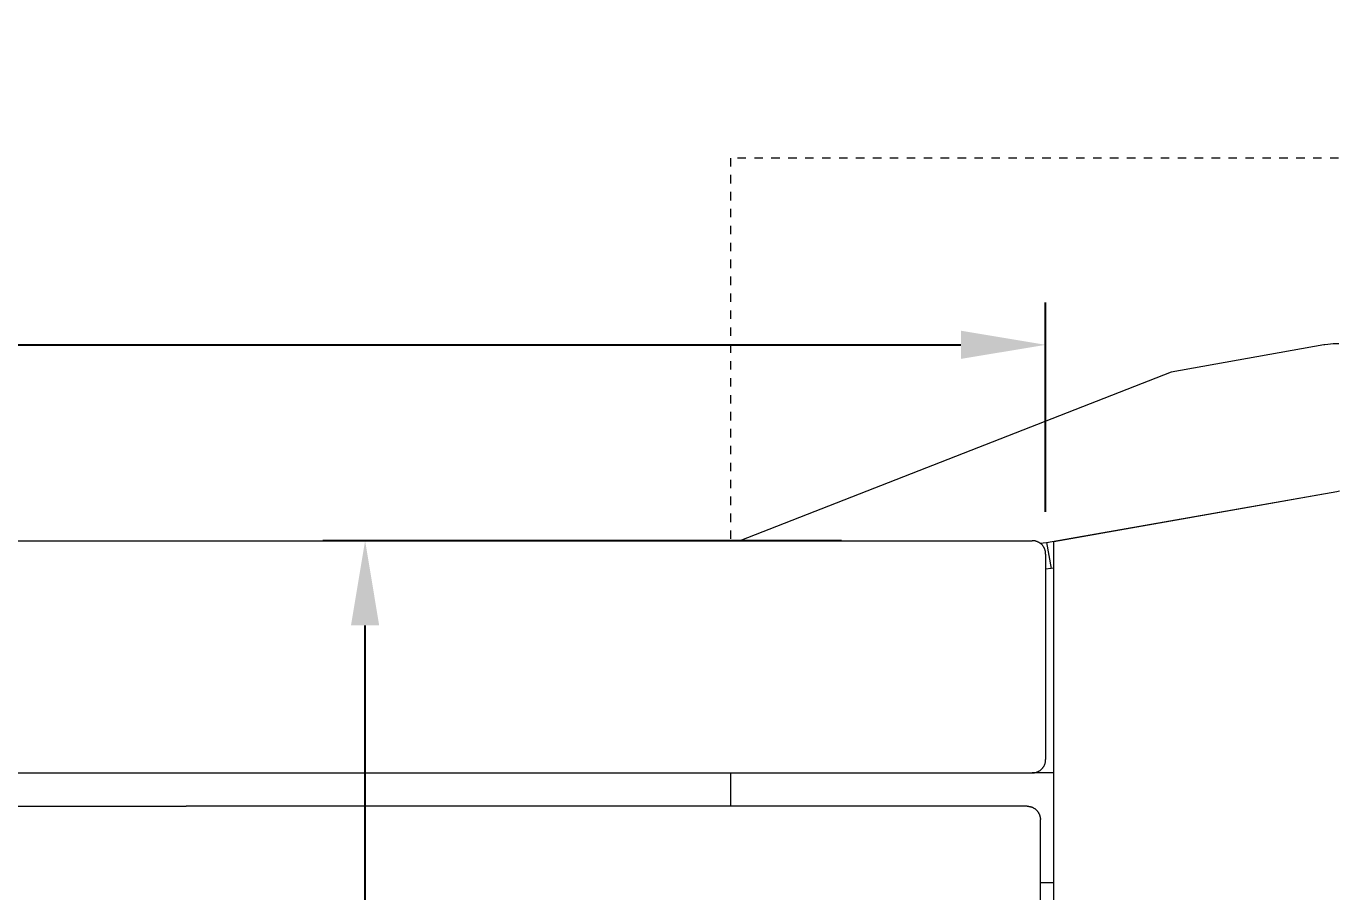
# Model space of a CAD drawing. Header units: inches. Extents: x -9 to 197, y 0 to 134.
# Drawn here: x 97.41 to 112.9, y 72.65 to 82.87 of the extents above; entities that cross this region are included whole.
import ezdxf

# ---------------------------------------------------------------- set-up
doc = ezdxf.new("R2010")
doc.units = ezdxf.units.IN
doc.linetypes.add('HIDDEN', pattern=[1.905, 1.27, -0.635])
for name, color, linetype, lineweight in [('ZANO_R', 7, 'Continuous', 0), ('ZANO_R_przerywana', 250, 'HIDDEN', 0), ('ZANO_W', 1, 'Continuous', 0)]:
    doc.layers.add(name, color=color, linetype=linetype, lineweight=lineweight)
doc.styles.get("Standard").update_dxf_attribs({"font": 'arial.ttf'})
doc.dimstyles.new('amerykanie', dxfattribs={"dimtxt": 50, "dimasz": 50, "dimexe": 0.5, "dimexo": 0.5, "dimgap": 1, "dimtad": 1, "dimdec": 0, "dimzin": 0, "dimlunit": 5, "dimtxsty": 'Standard', "dimcen": 0.09, "dimclrd": 1, "dimclre": 1, "dimclrt": 1, "dimazin": 0, "dimtfac": 1, "dimtdec": 0, "dimtmove": 0, "dimatfit": 3, "dimfxl": 1, "dimtzin": 0, "dimarcsym": 1})

# ---------------------------------------------------------------- blocks, each defined once
blk = doc.blocks.new('*D388')
at = {"layer": 'ZANO_W', "color": 1, "lineweight": -2}
for p, q in [((107.041, 76.796), (100.913, 76.796)), ((101.413, 55.34), (101.413, 75.796)), ((107.041, 54.34), (100.913, 54.34))]:
    blk.add_line(p, q, dxfattribs=at)
at = {"layer": 'ZANO_W', "color": 1}
for points in [[(101.579, 75.796), (101.246, 75.796), (101.413, 76.796)], [(101.246, 55.34), (101.579, 55.34), (101.413, 54.34)]]:
    blk.add_solid(points, dxfattribs=at)
at = {"layer": 'ZANO_W', "color": 1, "insert": (100.072, 65.568), "char_height": 1.625, "attachment_point": 5, "rotation": 90}
blk.add_mtext('22 7/16', dxfattribs=at)
blk = doc.blocks.new('*D389')
at = {"layer": 'ZANO_W', "color": 1, "lineweight": -2}
for p, q in [((11.073, 77.138), (11.073, 79.61)), ((109.451, 77.138), (109.451, 79.61)), ((12.073, 79.11), (108.451, 79.11))]:
    blk.add_line(p, q, dxfattribs=at)
at = {"layer": 'ZANO_W', "color": 1}
for points in [[(12.073, 79.277), (12.073, 78.944), (11.073, 79.11)], [(108.451, 78.944), (108.451, 79.277), (109.451, 79.11)]]:
    blk.add_solid(points, dxfattribs=at)
at = {"layer": 'ZANO_W', "color": 1, "insert": (60.262, 80.451), "char_height": 1.625, "attachment_point": 5}
blk.add_mtext('98 3/8', dxfattribs=at)

msp = doc.modelspace()

# ---------------------------------------------------------------- linework, layer by layer
at = {"layer": 'ZANO_R'}
for p, q in [((112.73798, 79.10943), (110.93279, 78.78548)), ((112.75005, 79.11141), (112.73798, 79.10943)), ((112.78239, 79.11596), (112.75005, 79.11141)), ((112.81487, 79.11939), (112.78239, 79.11596)), ((112.84744, 79.12171), (112.81487, 79.11939)), ((112.88008, 79.1229), (112.84744, 79.12171)), ((112.91274, 79.12297), (112.88008, 79.1229)), ((110.93279, 78.78548), (105.8392, 76.79583)), ((109.46055, 76.77455), (112.88949, 77.37764)), ((109.54595, 76.78619), (112.88952, 77.37725)), ((112.88949, 77.37764), (112.92007, 77.38385)), ((11.23056, 76.79583), (109.29346, 76.79583)), ((109.29884, 76.79574), (109.29346, 76.79583)), ((109.30421, 76.79547), (109.29884, 76.79574)), ((109.30956, 76.79501), (109.30421, 76.79547)), ((109.3149, 76.79437), (109.30956, 76.79501)), ((109.32022, 76.79354), (109.3149, 76.79437)), ((109.3255, 76.79254), (109.32022, 76.79354)), ((109.33075, 76.79136), (109.3255, 76.79254)), ((109.33595, 76.78999), (109.33075, 76.79136)), ((109.3411, 76.78845), (109.33595, 76.78999)), ((109.3462, 76.78674), (109.3411, 76.78845)), ((109.35123, 76.78485), (109.3462, 76.78674)), ((109.3562, 76.78279), (109.35123, 76.78485)), ((109.3611, 76.78057), (109.3562, 76.78279)), ((109.36591, 76.77818), (109.3611, 76.78057)), ((109.37065, 76.77562), (109.36591, 76.77818)), ((109.37529, 76.77291), (109.37065, 76.77562)), ((109.37983, 76.77003), (109.37529, 76.77291)), ((109.38428, 76.76701), (109.37983, 76.77003)), ((109.38186, 76.76868), (109.46055, 76.77455)), ((109.38862, 76.76383), (109.38428, 76.76701)), ((109.39285, 76.76051), (109.38862, 76.76383)), ((109.39696, 76.75705), (109.39285, 76.76051)), ((109.40095, 76.75344), (109.39696, 76.75705)), ((109.40482, 76.74971), (109.40095, 76.75344)), ((109.40856, 76.74584), (109.40482, 76.74971)), ((109.41216, 76.74185), (109.40856, 76.74584)), ((109.41562, 76.73773), (109.41216, 76.74185)), ((109.41895, 76.73351), (109.41562, 76.73773)), ((109.42212, 76.72917), (109.41895, 76.73351)), ((109.42515, 76.72472), (109.42212, 76.72917)), ((109.42802, 76.72017), (109.42515, 76.72472)), ((109.43074, 76.71553), (109.42802, 76.72017)), ((109.43329, 76.7108), (109.43074, 76.71553)), ((109.43568, 76.70598), (109.43329, 76.7108)), ((109.43791, 76.70109), (109.43568, 76.70598)), ((109.43997, 76.69612), (109.43791, 76.70109)), ((109.44185, 76.69109), (109.43997, 76.69612)), ((109.44357, 76.68599), (109.44185, 76.69109)), ((109.44511, 76.68084), (109.44357, 76.68599)), ((109.44647, 76.67563), (109.44511, 76.68084)), ((109.46055, 76.77455), (109.51511, 76.46591)), ((109.54595, 67.99636), (109.54595, 76.78619)), ((109.44765, 76.67039), (109.44647, 76.67563)), ((109.44866, 76.6651), (109.44765, 76.67039)), ((109.44948, 76.65979), (109.44866, 76.6651)), ((109.45012, 76.65445), (109.44948, 76.65979)), ((109.45058, 76.64909), (109.45012, 76.65445)), ((109.45086, 76.64372), (109.45058, 76.64909)), ((109.45095, 76.63835), (109.45086, 76.64372)), ((109.45095, 76.63835), (109.45095, 74.21017)), ((109.51511, 76.46591), (109.45095, 76.46113)), ((109.54595, 76.47134), (109.51511, 76.46591)), ((109.45058, 74.19943), (109.45086, 74.2048)), ((109.45086, 74.2048), (109.45095, 74.21017)), ((21.37036, 74.05269), (99.13445, 74.05269)), ((99.13445, 74.05269), (109.29346, 74.05269)), ((105.73002, 74.05269), (105.73002, 73.65897)), ((109.29346, 74.05269), (109.29884, 74.05278)), ((109.54595, 74.05269), (109.29346, 74.05269)), ((109.29884, 74.05278), (109.30421, 74.05305)), ((109.30421, 74.05305), (109.30956, 74.05351)), ((109.30956, 74.05351), (109.3149, 74.05415)), ((109.3149, 74.05415), (109.32022, 74.05498)), ((109.32022, 74.05498), (109.3255, 74.05598)), ((109.3255, 74.05598), (109.33075, 74.05716)), ((109.33075, 74.05716), (109.33595, 74.05853)), ((109.33595, 74.05853), (109.3411, 74.06006)), ((109.3411, 74.06006), (109.3462, 74.06178)), ((109.3462, 74.06178), (109.35123, 74.06367)), ((109.35123, 74.06367), (109.3562, 74.06572)), ((109.3562, 74.06572), (109.3611, 74.06795)), ((109.3611, 74.06795), (109.36591, 74.07034)), ((109.36591, 74.07034), (109.37065, 74.0729)), ((109.37065, 74.0729), (109.37529, 74.07561)), ((109.37529, 74.07561), (109.37983, 74.07849)), ((109.37983, 74.07849), (109.38428, 74.08151)), ((109.38428, 74.08151), (109.38862, 74.08469)), ((109.38862, 74.08469), (109.39285, 74.08801)), ((109.39285, 74.08801), (109.39696, 74.09147)), ((109.39696, 74.09147), (109.40095, 74.09508)), ((109.40095, 74.09508), (109.40482, 74.09881)), ((109.40482, 74.09881), (109.40856, 74.10268)), ((109.40856, 74.10268), (109.41216, 74.10667)), ((109.41216, 74.10667), (109.41562, 74.11078)), ((109.41562, 74.11078), (109.41895, 74.11501)), ((109.41895, 74.11501), (109.42212, 74.11935)), ((109.42212, 74.11935), (109.42515, 74.1238)), ((109.42515, 74.1238), (109.42802, 74.12835)), ((109.42802, 74.12835), (109.43074, 74.13299)), ((109.43074, 74.13299), (109.43329, 74.13772)), ((109.43329, 74.13772), (109.43568, 74.14253)), ((109.43568, 74.14253), (109.43791, 74.14743)), ((109.43791, 74.14743), (109.43997, 74.1524)), ((109.43997, 74.1524), (109.44185, 74.15743)), ((109.44185, 74.15743), (109.44357, 74.16253)), ((109.44357, 74.16253), (109.44511, 74.16768)), ((109.44511, 74.16768), (109.44647, 74.17289)), ((109.44647, 74.17289), (109.44765, 74.17813)), ((109.44765, 74.17813), (109.44866, 74.18341)), ((109.44866, 74.18341), (109.44948, 74.18873)), ((109.44948, 74.18873), (109.45012, 74.19407)), ((109.45012, 74.19407), (109.45058, 74.19943)), ((21.20605, 73.65897), (99.29876, 73.65897)), ((109.23097, 73.65897), (99.29876, 73.65897)), ((109.23097, 73.65897), (109.23635, 73.65888)), ((109.23635, 73.65888), (109.24172, 73.6586)), ((109.24172, 73.6586), (109.24708, 73.65814)), ((109.24708, 73.65814), (109.25242, 73.6575)), ((109.25242, 73.6575), (109.25773, 73.65668)), ((109.25773, 73.65668), (109.26301, 73.65567)), ((109.26301, 73.65567), (109.26826, 73.65449)), ((109.26826, 73.65449), (109.27346, 73.65313)), ((109.27346, 73.65313), (109.27861, 73.65159)), ((109.27861, 73.65159), (109.28371, 73.64987)), ((109.28371, 73.64987), (109.28875, 73.64799)), ((109.28875, 73.64799), (109.29372, 73.64593)), ((109.29372, 73.64593), (109.29861, 73.6437)), ((109.29861, 73.6437), (109.30343, 73.64131)), ((109.30343, 73.64131), (109.30816, 73.63876)), ((109.30816, 73.63876), (109.3128, 73.63604)), ((109.3128, 73.63604), (109.31735, 73.63317)), ((109.31735, 73.63317), (109.32179, 73.63014)), ((109.32179, 73.63014), (109.32613, 73.62697)), ((109.32613, 73.62697), (109.33036, 73.62364)), ((109.33036, 73.62364), (109.33447, 73.62018)), ((109.33447, 73.62018), (109.33847, 73.61658)), ((109.33847, 73.61658), (109.34233, 73.61284)), ((109.34233, 73.61284), (109.34607, 73.60897)), ((109.34607, 73.60897), (109.34967, 73.60498)), ((109.34967, 73.60498), (109.35314, 73.60087)), ((109.35314, 73.60087), (109.35646, 73.59664)), ((109.35646, 73.59664), (109.35963, 73.5923)), ((109.35963, 73.5923), (109.36266, 73.58785)), ((109.36266, 73.58785), (109.36553, 73.58331)), ((109.36553, 73.58331), (109.36825, 73.57867)), ((109.36825, 73.57867), (109.3708, 73.57393)), ((109.3708, 73.57393), (109.37319, 73.56912)), ((109.37319, 73.56912), (109.37542, 73.56422)), ((109.37542, 73.56422), (109.37748, 73.55925)), ((109.37748, 73.55925), (109.37937, 73.55422)), ((109.37937, 73.55422), (109.38108, 73.54912)), ((109.38108, 73.54912), (109.38262, 73.54397)), ((109.38262, 73.54397), (109.38398, 73.53877)), ((109.38398, 73.53877), (109.38517, 73.53352)), ((109.38517, 73.53352), (109.38617, 73.52824)), ((109.38617, 73.52824), (109.38699, 73.52292)), ((109.38699, 73.52292), (109.38763, 73.51759)), ((109.38763, 73.51759), (109.38809, 73.51223)), ((109.38809, 73.51223), (109.38837, 73.50686)), ((109.38837, 73.50686), (109.38846, 73.50148)), ((109.38846, 71.45414), (109.38846, 73.50148)), ((109.54595, 72.75342), (109.38846, 72.75342))]:
    msp.add_line(p, q, dxfattribs=at)
at = {"layer": 'ZANO_R_przerywana', "ltscale": 0.05}
for p, q in [((105.73002, 81.31679), (105.73002, 76.79583)), ((119.51016, 81.31679), (105.73002, 81.31679))]:
    msp.add_line(p, q, dxfattribs=at)

# ---------------------------------------------------------------- dimensions: what is measured, and where the dimension line sits
at = {"layer": 'ZANO_W'}
dim = msp.add_linear_dim(base=(109.45095, 79.11036), p1=(11.07307, 76.63835), p2=(109.45095, 76.63835), dimstyle='amerykanie', override={"dimtxt": 1.625, "dimasz": 1, "dimgap": 0.5, "dimdec": 4, "dimaunit": 1, "dimadec": 1, "dimtdec": 4, "dimtmove": 1, "dimfrac": 2}, dxfattribs=at)
dim.commit()
dim.dimension.update_dxf_attribs({"geometry": '*D389', "text_midpoint": (60.26201, 80.45113)})
dim = msp.add_linear_dim(base=(101.412647, 76.795833), p1=(107.541234, 54.340275), p2=(107.541234, 76.795833), angle=90, dimstyle='amerykanie', override={"dimtxt": 1.625, "dimasz": 1, "dimgap": 0.5, "dimdec": 4, "dimaunit": 1, "dimadec": 1, "dimtdec": 4, "dimtmove": 1, "dimfrac": 2}, dxfattribs=at)
dim.commit()
dim.dimension.update_dxf_attribs({"geometry": '*D388', "text_midpoint": (100.072436, 65.568054)})

doc.saveas('drawing.dxf')
